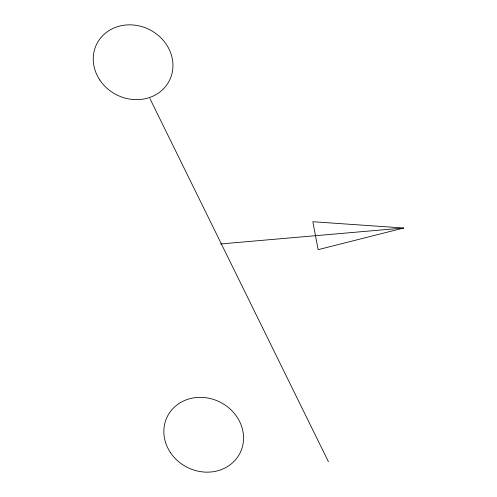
<?xml version="1.0" encoding="UTF-8"?>
<svg xmlns="http://www.w3.org/2000/svg" width="497" height="497" viewBox="0 0 497 497"><rect width="100%" height="100%" fill="white"/><g stroke="black" fill="none" stroke-linecap="round" stroke-linejoin="round"><path stroke-width="0.75" d="M403.738 228.017L318.136 249.668L312.837 221.73L403.738 228.017L220.699 243.946M149.957 98.648L328.436 461.763M170.434 452.556A40.667 36.517 26.9 0 0 239.337 454.345A40.667 36.517 26.9 0 0 201.353 397.364A40.667 36.517 26.9 0 0 170.434 452.556M99.816 80.048A40.667 36.517 26.9 0 0 168.725 81.837A40.667 36.517 26.9 0 0 130.736 24.856A40.667 36.517 26.9 0 0 99.816 80.048"/></g></svg>
